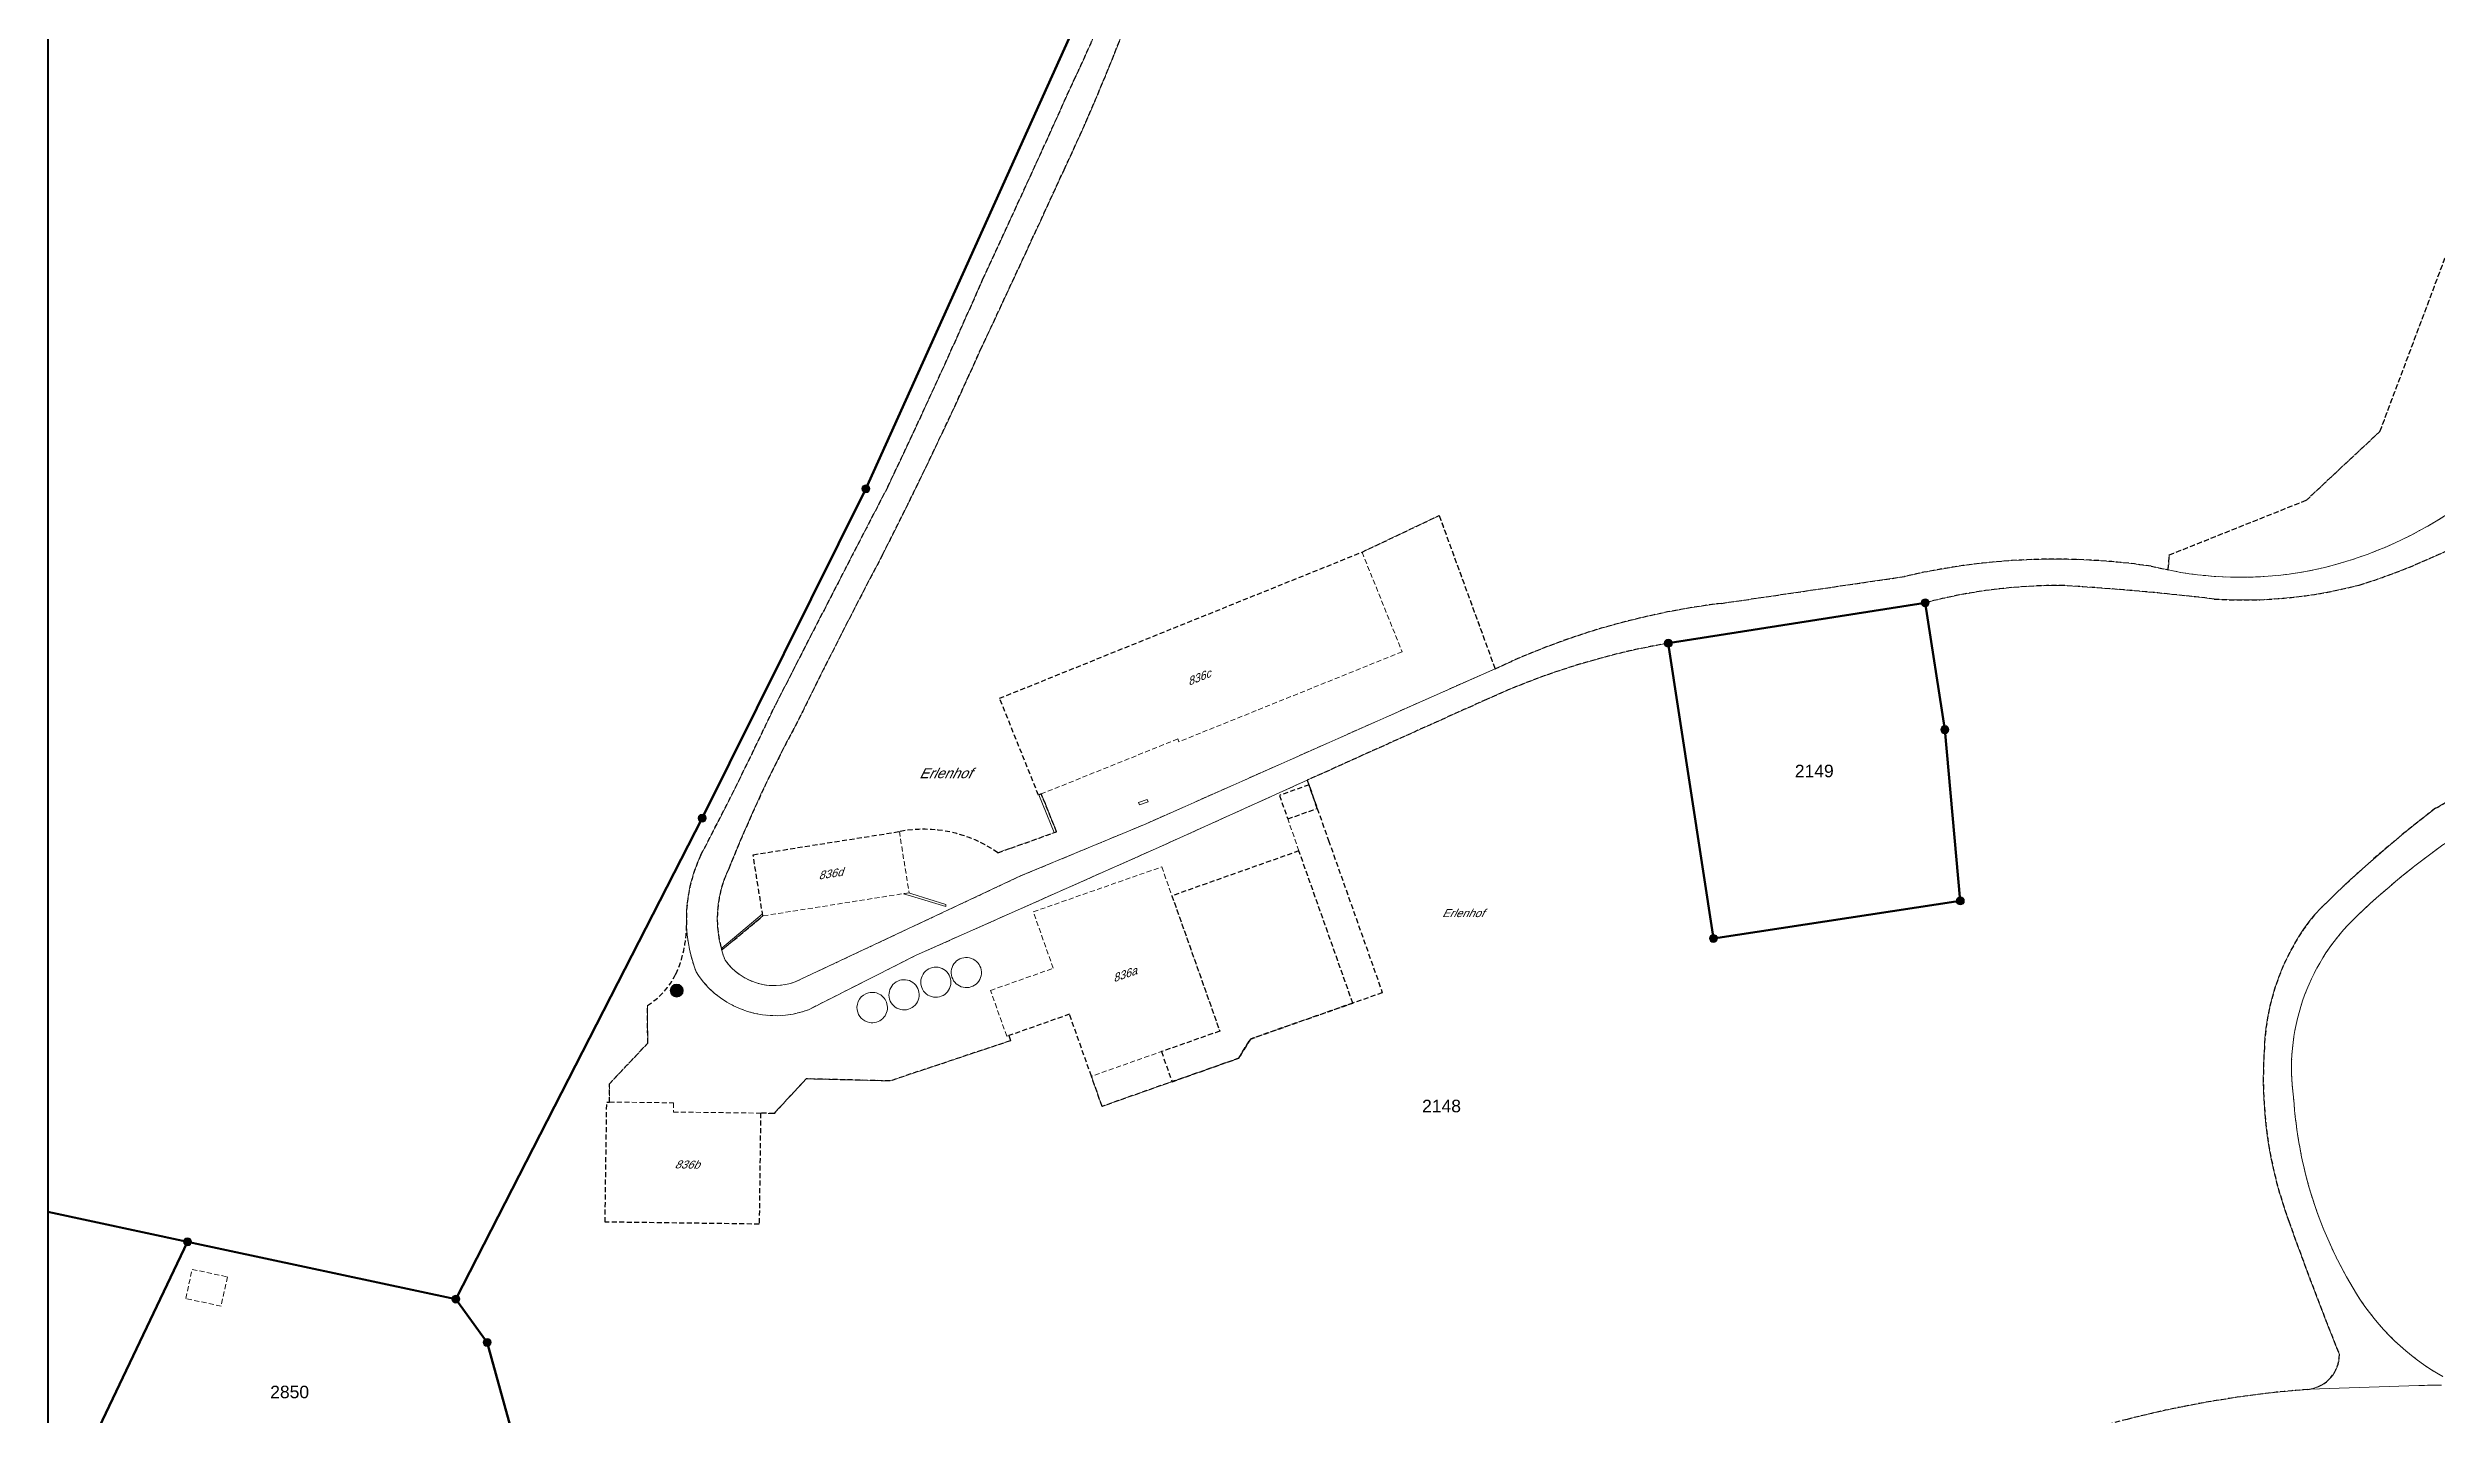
# Model space of a CAD drawing. Header units: metres. Extents: x 2681481 to 2682537, y 1228589 to 1229401.
# Drawn here: x 2681482.5 to 2681721.3, y 1228732 to 1228868.6 of the extents above; entities that cross this region are included whole.
import ezdxf
from ezdxf.enums import TextEntityAlignment as Align

# ---------------------------------------------------------------- set-up
doc = ezdxf.new("R2010")
doc.units = ezdxf.units.M
doc.linetypes.add('DASHED', pattern=[0.75, 0.5, -0.25])
for name, color, linetype, lineweight in [('AV_01132_LFP3_Bolzen', 253, 'Continuous', 18), ('AV_01219_Gebäudenummer_Objektnamen', 253, 'Continuous', 18), ('AV_01221_Strasse_Weg', 253, 'Continuous', 18), ('AV_01225_Übrige_befestigte_Fläche', 253, 'DASHED', 18), ('AV_01229_Strassenbeschriftung_Objektname', 253, 'Continuous', 18), ('AV_01234_Gartenanlage', 253, 'DASHED', 18), ('AV_01251_Geschlossener_Wald', 253, 'DASHED', 18), ('AV_01313_Mauer_massiver_Sockel_Lawinenverbauung', 253, 'Continuous', 18), ('AV_01314_Silo_Turm_Gasometer_Aussichtsturm', 253, 'Continuous', 18), ('AV_01519_Flurname', 253, 'Continuous', 35), ('AV_01611_Parzelle', 253, 'Continuous', 40), ('AV_01619_Parzellennummer', 253, 'Continuous', 40), ('AV_01651_Markstein', 253, 'Continuous', 15)]:
    doc.layers.add(name, color=color, linetype=linetype, lineweight=lineweight)
doc.layers.add('AV_01231_Acker_Wiese_Weide', color=253, linetype='DASHED')
doc.layers.add('AV_01324', color=253, linetype='Continuous')
doc.styles.get("Standard").update_dxf_attribs({"font": 'arial.ttf'})

# ---------------------------------------------------------------- blocks, each defined once
blk = doc.blocks.new('LFP3BO')
at = {"true_color": 0xffffff}
h = blk.add_hatch(color=7, dxfattribs=at)
edge = h.paths.add_edge_path()
edge.add_arc((0, 0), 0.65, 0, 360)
for radius in [0.65, 0.25]:
    blk.add_circle((0, 0), radius)
blk = doc.blocks.new('GPM')
at = {"true_color": 0xffffff}
h = blk.add_hatch(color=7, dxfattribs=at)
edge = h.paths.add_edge_path()
edge.add_arc((0, 0), 0.4, 0, 360)
blk.add_circle((0, 0), 0.4)

msp = doc.modelspace()

# ---------------------------------------------------------------- linework, layer by layer
at = {"layer": 'AV_01221_Strasse_Weg', "linetype": 'Continuous'}
for points in [[(2681587.38, 1228870.35, -0.013132), (2681585.13, 1228865.35, -0.002458), (2681576.04, 1228845.48, -0.007666), (2681566.52, 1228824.68, 0.001924), (2681555.23, 1228802.77, -0.010798), (2681547.85, 1228787.89, 0.114518), (2681546.39, 1228781.41, 0.008645), (2681546.4, 1228780.83, 0.080932), (2681547.37, 1228776.2), (2681547.6, 1228775.82, 0.342439), (2681558.59, 1228772.41), (2681569.37, 1228777.86), (2681593.27, 1228788.49), (2681593.27, 1228788.49), (2681608.46, 1228795.36, -0.000455), (2681626.36, 1228803.42, -0.0654), (2681644.55, 1228809.05), (2681670.24, 1228813.1, -0.067009), (2681684.09, 1228814.82, -0.014173), (2681699.12, 1228813.47, 0.080274), (2681713.62, 1228814.87, 0.050034), (2681725.55, 1228819.95, -0.173202)], [(2681722.89, 1228822.27, -0.094694), (2681709.08, 1228816.38, -0.090602), (2681695.79, 1228816.13), (2681694.53, 1228816.4), (2681692.81, 1228816.75, 0.034462), (2681683.85, 1228817.45, 0.060465), (2681668.17, 1228815.72), (2681649.87, 1228813.04, 0.074147), (2681628.88, 1228807.24), (2681627.23, 1228806.5), (2681619.93, 1228803.26), (2681592.36, 1228791.01), (2681579.8, 1228785.78), (2681557.28, 1228775.2, -0.342448), (2681550.25, 1228777.38, -0.023656), (2681549.92, 1228778.36, -0.184201), (2681550.62, 1228786.49, -0.029039), (2681557.5, 1228801.2, -0.007661), (2681566, 1228817.9, 0.012533), (2681575.8, 1228838.41, 0.002685), (2681584.14, 1228856.39, 0.018832), (2681590.17, 1228870.53)], [(2681724.52, 1228794.64, -0.023757), (2681721.25, 1228792.55, 0.036195), (2681709.14, 1228781.9, 0.162121), (2681704.14, 1228768.67, 0.107092), (2681706.58, 1228751.26, 0.009231), (2681711.63, 1228737.92, -0.369992), (2681708.65, 1228734.47), (2681719.59, 1228734.84, -0.005756), (2681721.85, 1228734.87, -0.008373)], [(2681721.98, 1228735.72, -0.125606), (2681713.35, 1228744, -0.062134), (2681708.97, 1228753.46, -0.061643), (2681707.06, 1228763.65, -0.117887), (2681707.96, 1228773.31, -0.114016), (2681712.9, 1228781.3, -0.044239), (2681723.22, 1228789.74, 0.062534)], [(2681721.85, 1228734.87, 0.005756), (2681719.59, 1228734.84), (2681719.59, 1228734.84), (2681708.65, 1228734.47), (2681708.46, 1228734.45, 0.029497), (2681695.98, 1228732.72, 0.013298), (2681690.41, 1228731.45, 0.100539)]]:
    msp.add_lwpolyline(points, format="xyb", dxfattribs=at)
at = {"layer": 'AV_01225_Übrige_befestigte_Fläche'}
for points in [[(2681619.93, 1228803.26), (2681627.23, 1228806.5), (2681621.64, 1228821.82), (2681613.93, 1228818.16), (2681617.94, 1228808.2), (2681595.62, 1228799.2), (2681595.51, 1228799.48), (2681581.87, 1228793.98), (2681583.4, 1228790.2), (2681578.83, 1228788.57), (2681577.52, 1228788.11, 0.203923), (2681567.68, 1228790.22), (2681568.65, 1228784.1), (2681554.03, 1228781.79), (2681549.92, 1228778.36, 0.023656), (2681550.25, 1228777.38, 0.342448), (2681557.28, 1228775.2), (2681579.8, 1228785.78), (2681592.36, 1228791.01), (2681619.93, 1228803.26)], [(2681608.46, 1228795.36), (2681593.27, 1228788.49), (2681569.37, 1228777.86), (2681558.59, 1228772.41, -0.342439), (2681547.6, 1228775.82), (2681547.37, 1228776.2, -0.080932), (2681546.4, 1228780.83, -0.108617), (2681545.34, 1228775.97, -0.137084), (2681542.49, 1228772.82), (2681542.53, 1228769.07), (2681538.71, 1228765.01), (2681538.7, 1228763.18), (2681542.43, 1228763.13), (2681545.11, 1228763.1), (2681545.1, 1228762.18), (2681553.81, 1228762.07), (2681555.15, 1228762.03), (2681558.37, 1228765.5), (2681566.76, 1228765.29), (2681578.79, 1228769.31), (2681578.62, 1228769.82), (2681578.42, 1228769.75), (2681576.8, 1228774.34), (2681583.06, 1228776.55), (2681581.07, 1228782.2), (2681593.91, 1228786.69), (2681599.71, 1228770.28), (2681586.88, 1228765.75), (2681587.94, 1228762.74), (2681601.61, 1228767.56), (2681602.77, 1228769.48), (2681613, 1228773.07), (2681607.63, 1228788.28), (2681606.5, 1228791.48), (2681609.46, 1228792.53), (2681608.46, 1228795.36)]]:
    msp.add_lwpolyline(points, format="xyb", close=True, dxfattribs=at)
at = {"layer": 'AV_01231_Acker_Wiese_Weide'}
for points in [[(2681482.55, 1229065.97), (2681482.55, 1228752.2), (2681496.52, 1228749.21), (2681523.35, 1228743.48), (2681526.47, 1228739.15), (2681536.18, 1228704.08), (2681569.32, 1228666.04, 0.096375), (2681588.07, 1228669.16, 0.09128), (2681605.49, 1228679.41, 0.00467), (2681644.62, 1228709.45, -0.100539), (2681690.41, 1228731.45, -0.013298), (2681695.98, 1228732.72, -0.029497), (2681708.46, 1228734.45), (2681708.65, 1228734.47, 0.369992), (2681711.63, 1228737.92, -0.009231), (2681706.58, 1228751.26, -0.107092), (2681704.14, 1228768.67, -0.162121), (2681709.14, 1228781.9, -0.036195), (2681721.25, 1228792.55, 0.023757), (2681724.52, 1228794.64)], [(2681725.55, 1228819.95, -0.050034), (2681713.62, 1228814.87, -0.080274), (2681699.12, 1228813.47, 0.014173), (2681684.09, 1228814.82, 0.067009), (2681670.24, 1228813.1), (2681644.55, 1228809.05, 0.0654), (2681626.36, 1228803.42, 0.000455), (2681608.46, 1228795.36), (2681609.46, 1228792.53), (2681610.59, 1228789.33), (2681612.59, 1228783.67), (2681615.96, 1228774.11), (2681613, 1228773.07), (2681602.77, 1228769.48), (2681601.61, 1228767.56), (2681587.94, 1228762.74), (2681586.88, 1228765.75), (2681584.68, 1228771.96), (2681578.62, 1228769.82), (2681578.79, 1228769.31), (2681566.76, 1228765.29), (2681558.37, 1228765.5), (2681555.15, 1228762.03), (2681553.81, 1228762.07), (2681553.67, 1228750.97), (2681538.26, 1228751.18), (2681538.43, 1228763.18), (2681538.7, 1228763.18), (2681538.71, 1228765.01), (2681542.53, 1228769.07), (2681542.49, 1228772.82, 0.137084), (2681545.34, 1228775.97, 0.108617), (2681546.4, 1228780.83, -0.008645), (2681546.39, 1228781.41, -0.114518), (2681547.85, 1228787.89, 0.010798), (2681555.23, 1228802.77, -0.001924), (2681566.52, 1228824.68, 0.007666), (2681576.04, 1228845.48, 0.002458), (2681585.13, 1228865.35, 0.013132), (2681587.38, 1228870.35)], [(2681590.17, 1228870.53, -0.018832), (2681584.14, 1228856.39, -0.002685), (2681575.8, 1228838.41, -0.012533), (2681566, 1228817.9, 0.007661), (2681557.5, 1228801.2, 0.029039), (2681550.62, 1228786.49, 0.184201), (2681549.92, 1228778.36), (2681554.03, 1228781.79), (2681553.06, 1228787.91), (2681567.68, 1228790.22, -0.203923), (2681577.52, 1228788.11), (2681578.83, 1228788.57), (2681583.4, 1228790.2), (2681581.87, 1228793.98), (2681581.59, 1228793.87), (2681577.7, 1228803.55), (2681591.62, 1228809.17), (2681613.93, 1228818.16), (2681621.64, 1228821.82), (2681627.23, 1228806.5), (2681628.88, 1228807.24, -0.074147), (2681649.87, 1228813.04), (2681668.17, 1228815.72, -0.060465), (2681683.85, 1228817.45, -0.034462), (2681692.81, 1228816.75), (2681692.81, 1228816.75), (2681694.53, 1228816.4), (2681694.62, 1228817.88), (2681708.34, 1228823.36), (2681715.69, 1228830.23), (2681722.47, 1228848.3)]]:
    msp.add_lwpolyline(points, format="xyb", dxfattribs=at)
at = {"layer": 'AV_01234_Gartenanlage'}
msp.add_lwpolyline([(2681536.18, 1228704.08), (2681526.47, 1228739.15), (2681523.35, 1228743.48), (2681496.52, 1228749.21), (2681496.52, 1228749.21), (2681482.55, 1228752.2), (2681482.55, 1228703.78)], dxfattribs=at)
msp.add_lwpolyline([(2681500.51, 1228745.69), (2681499.87, 1228742.77), (2681496.35, 1228743.53), (2681496.98, 1228746.45), (2681500.51, 1228745.69)], close=True, dxfattribs=at)
at = {"layer": 'AV_01251_Geschlossener_Wald'}
for points in [[(2681722.47, 1228848.3), (2681715.69, 1228830.23), (2681708.34, 1228823.36), (2681694.62, 1228817.88), (2681694.53, 1228816.4), (2681695.79, 1228816.13, 0.090602), (2681709.08, 1228816.38, 0.094694), (2681722.89, 1228822.27, -0.277327)], [(2681723.22, 1228789.74, 0.044239), (2681712.9, 1228781.3, 0.114016), (2681707.96, 1228773.31, 0.117887), (2681707.06, 1228763.65, 0.061643), (2681708.97, 1228753.46, 0.062134), (2681713.35, 1228744, 0.125606), (2681721.98, 1228735.72, 0.094183)]]:
    msp.add_lwpolyline(points, format="xyb", dxfattribs=at)
at = {"layer": 'AV_01313_Mauer_massiver_Sockel_Lawinenverbauung', "linetype": 'Continuous'}
for points in [[(2681583.4, 1228790.2), (2681581.87, 1228793.98), (2681581.63, 1228793.89), (2681583.16, 1228790.12), (2681583.4, 1228790.2)], [(2681591.69, 1228792.89), (2681592.54, 1228793.19), (2681592.45, 1228793.43), (2681591.6, 1228793.12), (2681591.69, 1228792.89)], [(2681572.31, 1228782.92), (2681568.94, 1228784), (2681568.63, 1228784.09), (2681568.08, 1228784.01), (2681568.88, 1228783.77), (2681572.31, 1228782.73), (2681572.31, 1228782.92)], [(2681550.04, 1228778.45), (2681553.64, 1228781.47), (2681554.03, 1228781.79), (2681554, 1228781.99), (2681553.54, 1228781.61), (2681549.92, 1228778.57), (2681550.04, 1228778.45)]]:
    msp.add_lwpolyline(points, dxfattribs=at)
at = {"layer": 'AV_01314_Silo_Turm_Gasometer_Aussichtsturm', "linetype": 'Continuous'}
for points in [[(2681571.48, 1228773.66, 0.577541), (2681572.55, 1228776.04, 0.577266), (2681569.95, 1228775.78, 0.577244), (2681571.48, 1228773.66)], [(2681575.49, 1228775.11, 0.577265), (2681574.7, 1228777.6, 0.577031), (2681572.94, 1228775.67, 0.577403), (2681575.49, 1228775.11)], [(2681564.68, 1228771.13, 0.516299), (2681566.47, 1228772.84, 0.443744), (2681564.6, 1228774.1, 0.388776), (2681563.46, 1228772.39, 0.31579), (2681564.68, 1228771.13)], [(2681567.62, 1228772.49, 0.57771), (2681569.64, 1228774.15, 0.577786), (2681567.19, 1228775.07, 0.57731), (2681567.62, 1228772.49)]]:
    msp.add_lwpolyline(points, format="xyb", dxfattribs=at)
at = {"layer": 'AV_01324', "linetype": 'DASHED'}
for points in [[(2681609.46, 1228792.53), (2681608.63, 1228794.88), (2681605.67, 1228793.84), (2681606.5, 1228791.48), (2681609.46, 1228792.53)], [(2681607.63, 1228788.28), (2681594.93, 1228783.8), (2681599.71, 1228770.28), (2681593.88, 1228768.22), (2681594.94, 1228765.21), (2681601.61, 1228767.56), (2681602.77, 1228769.48), (2681613, 1228773.07)], [(2681613, 1228773.07), (2681607.63, 1228788.28)]]:
    msp.add_lwpolyline(points, dxfattribs=at)
at = {"layer": 'AV_01611_Parzelle', "linetype": 'Continuous'}
for points in [[(2681509.55, 1229085.63), (2681482.55, 1229049.87), (2681482.55, 1228752.2), (2681496.52, 1228749.21), (2681523.35, 1228743.48), (2681547.97, 1228791.56), (2681564.34, 1228824.5), (2681584.95, 1228870.2), (2681602.03, 1228923.69), (2681606.67, 1228945.15), (2681585.16, 1229011.88), (2681556.33, 1229101.39), (2681547.07, 1229130.02), (2681509.55, 1229085.63)], [(2681649.06, 1228779.54), (2681673.74, 1228783.29), (2681672.19, 1228800.41), (2681670.24, 1228813.1), (2681644.55, 1228809.05), (2681649.06, 1228779.54)], [(2681673.74, 1228783.29), (2681649.06, 1228779.54), (2681644.55, 1228809.05), (2681670.24, 1228813.1), (2681672.19, 1228800.41), (2681673.74, 1228783.29)], [(2681496.52, 1228749.21), (2681482.55, 1228752.2), (2681482.55, 1228719.89), (2681486.33, 1228727.82), (2681496.52, 1228749.21)], [(2681496.52, 1228749.21), (2681486.33, 1228727.82), (2681519.28, 1228712.13), (2681536.18, 1228704.08), (2681526.47, 1228739.15), (2681523.35, 1228743.48), (2681496.52, 1228749.21)]]:
    msp.add_lwpolyline(points, close=True, dxfattribs=at)
msp.add_lwpolyline([(2681584.95, 1228870.2), (2681564.34, 1228824.5), (2681547.97, 1228791.56), (2681523.35, 1228743.48), (2681526.47, 1228739.15), (2681536.18, 1228704.08)], dxfattribs=at)

# ---------------------------------------------------------------- block references
at = {"layer": 'AV_01132_LFP3_Bolzen', "linetype": 'Continuous'}
msp.add_blockref('LFP3BO', (2681545.42, 1228774.32, 492.98), dxfattribs=at)
at = {"layer": 'AV_01651_Markstein', "linetype": 'Continuous'}
for p in [(2681564.34, 1228824.5), (2681670.24, 1228813.1), (2681644.55, 1228809.05), (2681672.19, 1228800.41), (2681547.97, 1228791.56), (2681673.74, 1228783.29), (2681649.06, 1228779.54), (2681496.52, 1228749.21), (2681523.35, 1228743.48), (2681526.47, 1228739.15)]:
    msp.add_blockref('GPM', p, dxfattribs=at)

# ---------------------------------------------------------------- texts
at = {"layer": 'AV_01219_Gebäudenummer_Objektnamen', "linetype": 'Continuous', "oblique": 27}
for s, rotation, p in [('836c', 21.96, (2681597.61, 1228805.63)), ('836d', 8.91, (2681560.78, 1228786.01)), ('836a', 19.26, (2681590.18, 1228775.94)), ('836b', 359.19, (2681546.44, 1228756.93))]:
    msp.add_text(s, height=0.8, rotation=rotation, dxfattribs=at).set_placement(p, align=Align.MIDDLE_CENTER)
at = {"layer": 'AV_01229_Strassenbeschriftung_Objektname', "oblique": 27}
msp.add_text('Erlenhof', height=1, dxfattribs=at).set_placement((2681574.85, 1228795.26), align=Align.BOTTOM_RIGHT)
at = {"layer": 'AV_01519_Flurname', "linetype": 'Continuous', "oblique": 27}
msp.add_text('Erlenhof', height=0.8, dxfattribs=at).set_placement((2681624, 1228782.07), align=Align.MIDDLE_CENTER)
at = {"layer": 'AV_01619_Parzellennummer', "linetype": 'Continuous'}
for s, p in [('2149', (2681659.14, 1228796.28)), ('2148', (2681621.88, 1228762.78)), ('2850', (2681506.73, 1228734.19))]:
    msp.add_text(s, height=1.25, dxfattribs=at).set_placement(p, align=Align.MIDDLE_CENTER)

doc.saveas('drawing.dxf')
